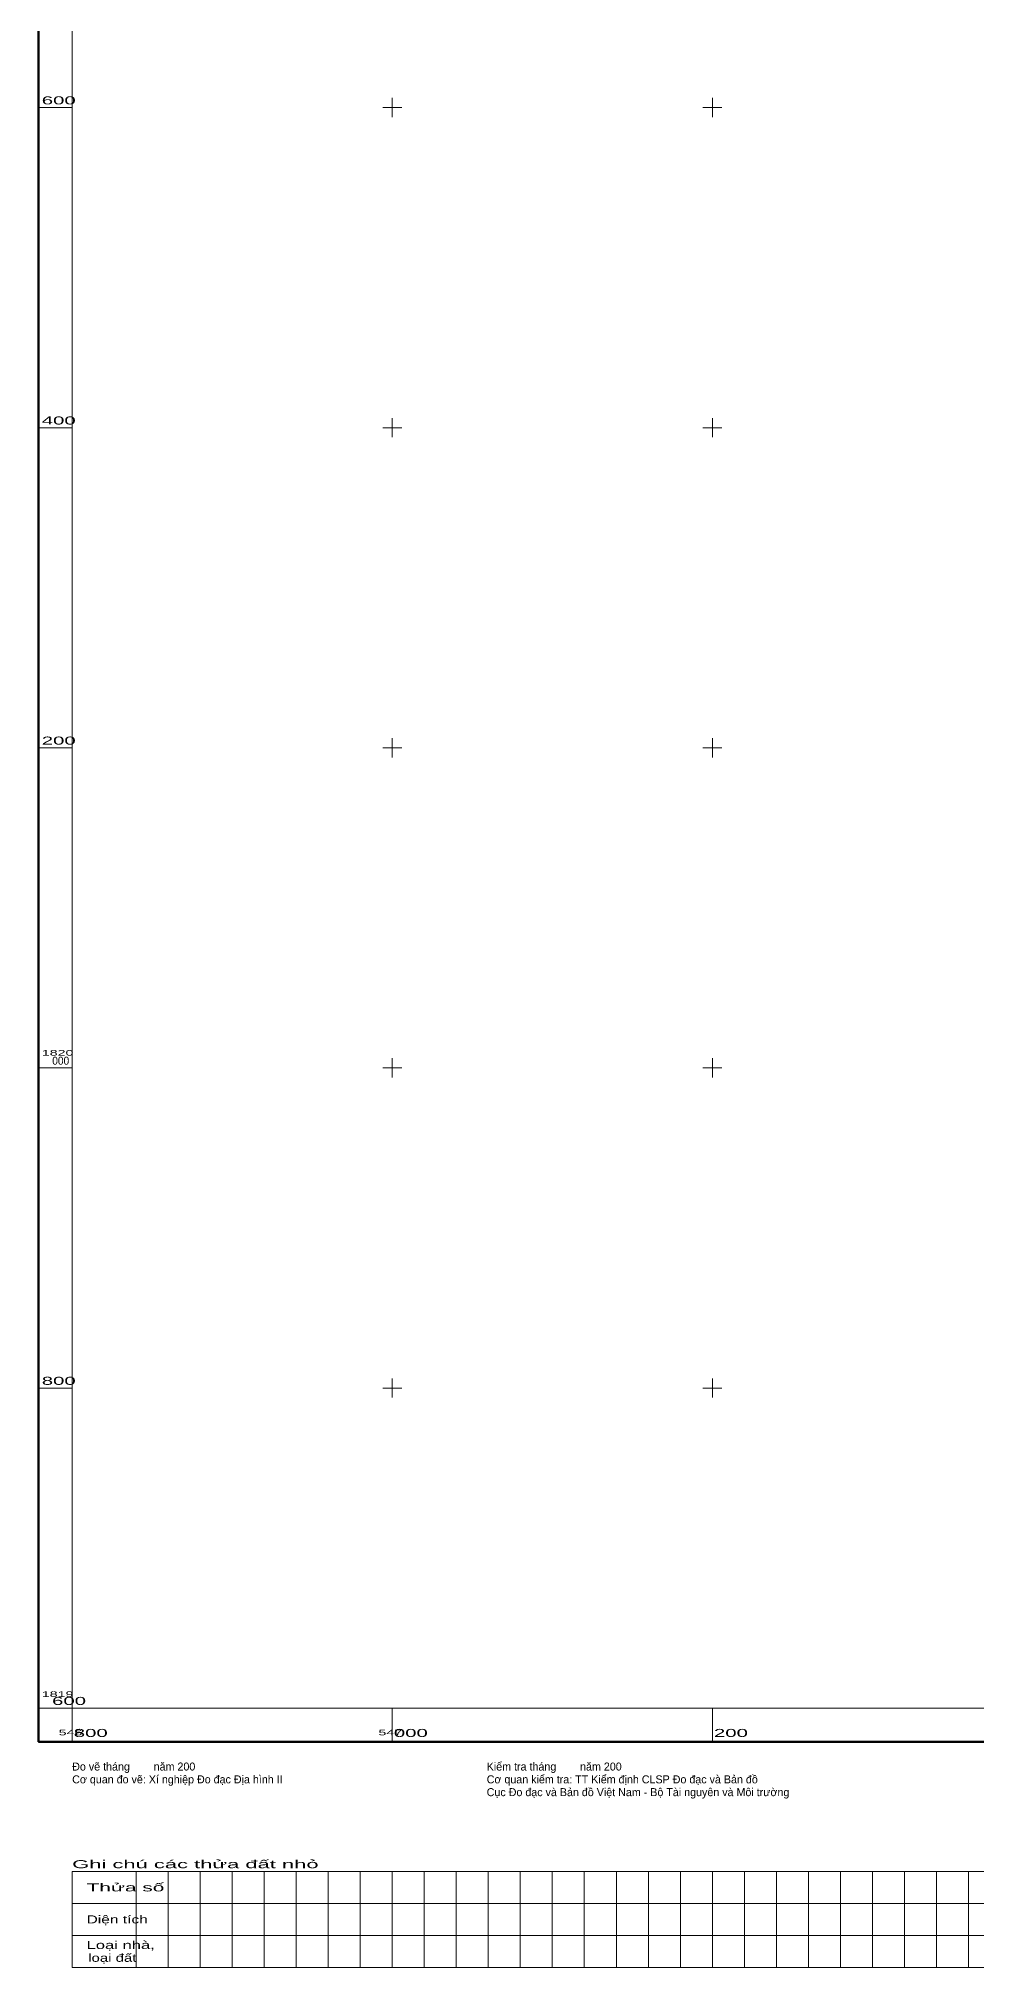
# Model space of a CAD drawing. Header units: metres. Extents: x 546779 to 548236, y 1819438 to 1821293.
# Drawn here: x 546779 to 547365, y 1819438 to 1820643 of the extents above; entities that cross this region are included whole.
import ezdxf
from ezdxf.enums import TextEntityAlignment as Align

# ---------------------------------------------------------------- set-up
doc = ezdxf.new("R2010")
doc.units = ezdxf.units.M
doc.header["$LTSCALE"] = 0.2
doc.layers.add('63', color=7, linetype='Continuous', lineweight=13)

msp = doc.modelspace()

# ---------------------------------------------------------------- linework, layer by layer
at = {"layer": '63'}
for p, q in [((546800, 1820600), (546779, 1820600)), ((546994, 1820600), (547006, 1820600)), ((547000, 1820594), (547000, 1820606)), ((547194, 1820600), (547206, 1820600)), ((547200, 1820594), (547200, 1820606)), ((547000, 1820394), (547000, 1820406)), ((547200, 1820394), (547200, 1820406)), ((546800, 1820400), (546779, 1820400)), ((546994, 1820400), (547006, 1820400)), ((547194, 1820400), (547206, 1820400)), ((546800, 1820200), (546779, 1820200)), ((546994, 1820200), (547006, 1820200)), ((547000, 1820194), (547000, 1820206)), ((547194, 1820200), (547206, 1820200)), ((547200, 1820194), (547200, 1820206)), ((547000, 1819994), (547000, 1820006)), ((547200, 1819994), (547200, 1820006)), ((546800, 1820000), (546779, 1820000)), ((546994, 1820000), (547006, 1820000)), ((547194, 1820000), (547206, 1820000)), ((547000, 1819794), (547000, 1819806)), ((547200, 1819794), (547200, 1819806)), ((546800, 1819800), (546779, 1819800)), ((546994, 1819800), (547006, 1819800)), ((547194, 1819800), (547206, 1819800)), ((546800, 1819600), (546779, 1819600)), ((546800, 1819600), (546800, 1819579)), ((547000, 1819600), (547000, 1819579)), ((547200, 1819600), (547200, 1819579)), ((546840, 1819498), (546840, 1819438)), ((546860, 1819498), (546860, 1819438)), ((546880, 1819498), (546880, 1819438)), ((546900, 1819498), (546900, 1819438)), ((546920, 1819498), (546920, 1819438)), ((546940, 1819498), (546940, 1819438)), ((546960, 1819498), (546960, 1819438)), ((546980, 1819498), (546980, 1819438)), ((547000, 1819498), (547000, 1819438)), ((547020, 1819498), (547020, 1819438)), ((547040, 1819498), (547040, 1819438)), ((547060, 1819498), (547060, 1819438)), ((547080, 1819498), (547080, 1819438)), ((547100, 1819498), (547100, 1819438)), ((547120, 1819498), (547120, 1819438)), ((547140, 1819498), (547140, 1819438)), ((547160, 1819498), (547160, 1819438)), ((547180, 1819498), (547180, 1819438)), ((547200, 1819498), (547200, 1819438)), ((547220, 1819498), (547220, 1819438)), ((547240, 1819498), (547240, 1819438)), ((547260, 1819498), (547260, 1819438)), ((547280, 1819498), (547280, 1819438)), ((547300, 1819498), (547300, 1819438)), ((547320, 1819498), (547320, 1819438)), ((547340, 1819498), (547340, 1819438)), ((547360, 1819498), (547360, 1819438)), ((546800, 1819478), (548200, 1819478)), ((546800, 1819458), (548200, 1819458))]:
    msp.add_line(p, q, dxfattribs=at)
at = {"layer": '63', "lineweight": 158}
msp.add_lwpolyline([(546779, 1821221), (548221, 1821221), (548221, 1819579), (546779, 1819579)], close=True, dxfattribs=at)
at = {"layer": '63'}
for points in [[(546800, 1821200), (548200, 1821200), (548200, 1819600), (546800, 1819600)], [(546800, 1819498), (548200, 1819498), (548200, 1819438), (546800, 1819438)]]:
    msp.add_lwpolyline(points, close=True, dxfattribs=at)

# ---------------------------------------------------------------- texts
for s, height, width, p in [('600', 5, 1.9, (546781, 1820602)), ('400', 5, 1.9, (546781, 1820402)), ('200', 5, 1.9, (546781, 1820202)), ('1820', 3.5, 1.9, (546781, 1820007.68)), ('000', 5, 0.95, (546787.53, 1820002)), ('800', 5, 1.9, (546781, 1819802)), ('1819', 3.5, 1.9, (546781, 1819607)), ('800', 5, 1.9, (546801, 1819582)), ('000', 5, 1.9, (547001, 1819582)), ('200', 5, 1.9, (547201, 1819582)), ('Ghi chú các thửa đất nhỏ', 5, 2.05, (546800, 1819500)), ('Thửa số', 5, 1.95, (546809, 1819485.5)), ('Diện tích', 5, 1.45, (546809, 1819465.5)), ('Loại nhà,', 5, 1.55, (546809, 1819449.5)), ('loại đất', 5, 1.4, (546810, 1819441.5))]:
    msp.add_text(s, height=height, dxfattribs=dict(at, width=width)).set_placement(p)
at = {"layer": '63', "width": 1.9}
for s, height, p in [('600', 5, (546808.64, 1819602)), ('546', 3.5, (546806.39, 1819583)), ('547', 3.5, (547006.18, 1819583))]:
    msp.add_text(s, height=height, dxfattribs=at).set_placement(p, align=Align.RIGHT)
at = {"layer": '63'}
for s, p in [('Đo vẽ tháng        năm 200', (546800, 1819561)), ('Kiểm tra tháng        năm 200', (547059, 1819561)), ('Cơ quan đo vẽ: Xí nghiệp Đo đạc Địa hình II', (546800, 1819553)), ('Cơ quan kiểm tra: TT Kiểm định CLSP Đo đạc và Bản đồ', (547059, 1819553)), ('Cục Đo đạc và Bản đồ Việt Nam - Bộ Tài nguyên và Môi trường', (547059, 1819545))]:
    msp.add_text(s, height=5, dxfattribs=at).set_placement(p)

doc.saveas('drawing.dxf')
